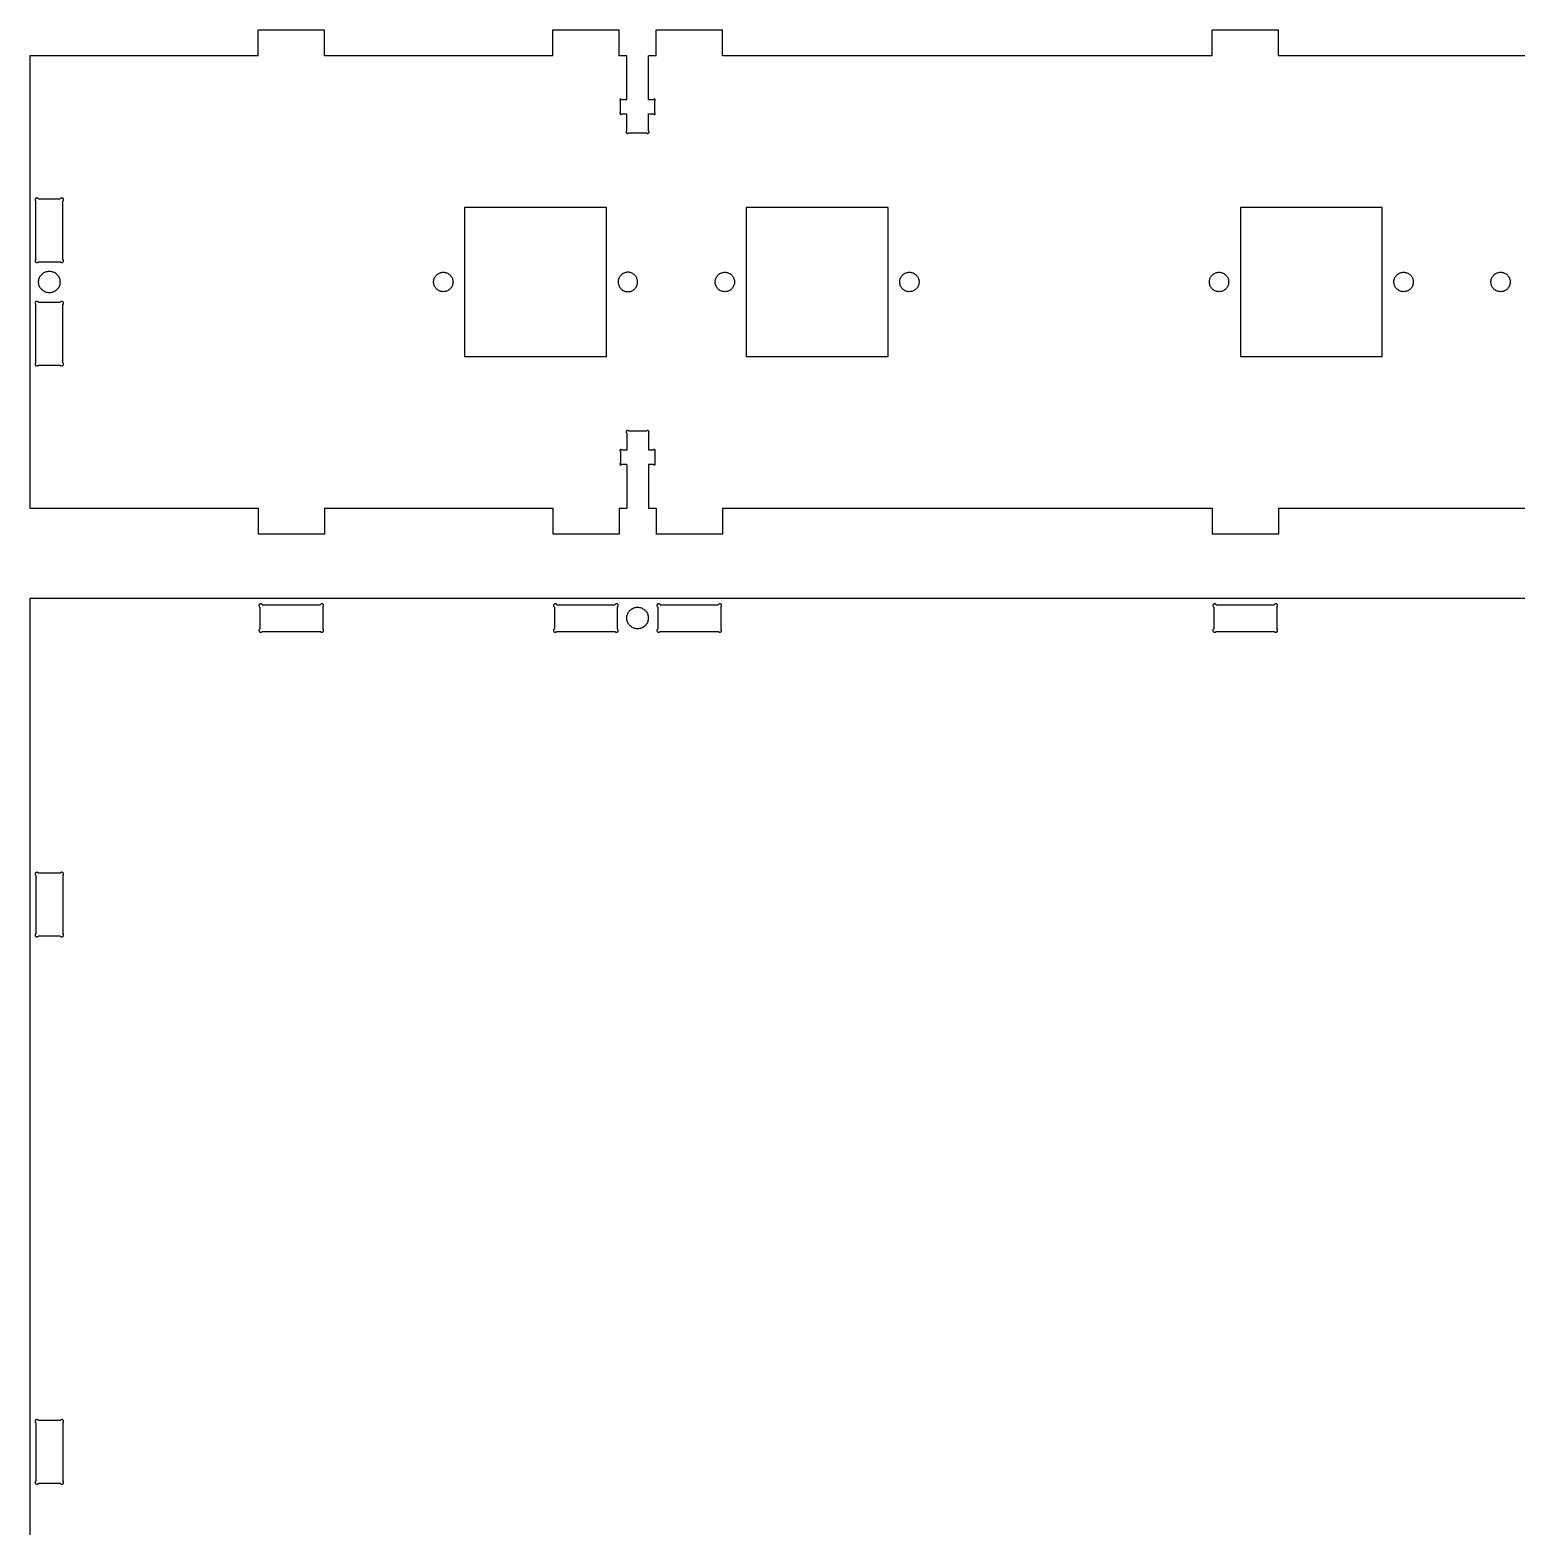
# Model space of a CAD drawing. Extents: x 0 to 1890, y 0 to 1229.
# Drawn here: x 950 to 1179.9, y 231.5 to 463 of the extents above; entities that cross this region are included whole.
import ezdxf

# ---------------------------------------------------------------- set-up
doc = ezdxf.new("R2010")
doc.units = 0
doc.layers.get('0').update_dxf_attribs({"linetype": 'CONTINUOUS'})

msp = doc.modelspace()

# ---------------------------------------------------------------- linework, layer by layer
at = {"color": 7}
for points in [[(985.299696, 462.999869), (995.5664, 462.999869)], [(985.299696, 458.99987), (985.299696, 462.999869)], [(1030.866357, 458.99987), (995.5664, 458.99987), (995.5664, 462.999869)], [(1030.866357, 458.99987), (1030.866357, 462.999869)], [(1030.866357, 462.999869), (1041.133061, 462.999869)], [(1041.133061, 458.99987), (1041.133061, 462.999869)], [(1046.866368, 462.999869), (1057.133045, 462.999869)], [(1046.866368, 458.99987), (1046.866368, 462.999869)], [(1132.866326, 458.99987), (1057.133045, 458.99987), (1057.133045, 462.999869)], [(1132.866326, 462.999869), (1143.133029, 462.999869)], [(1132.866326, 458.99987), (1132.866326, 462.999869)], [(1218.866309, 458.99987), (1143.133029, 458.99987), (1143.133029, 462.999869)], [(949.999738, 458.99987), (949.999738, 388.999892)], [(985.299696, 458.99987), (949.999738, 458.99987)], [(1042.333052, 458.99987), (1041.133061, 458.99987)], [(1042.333052, 452.233172), (1042.333052, 458.99987)], [(1046.866368, 458.99987), (1045.666351, 458.99987)], [(1045.666351, 452.233172), (1045.666351, 458.99987)], [(1041.333059, 450.203257), (1041.333059, 452.029789)], [(1041.536444, 452.233172), (1042.333052, 452.233172)], [(1045.666351, 452.233172), (1046.462985, 452.233172)], [(1046.666343, 450.203257), (1046.666343, 452.029789)], [(1041.536444, 449.999875), (1042.333052, 449.999875)], [(1042.333052, 447.403432), (1042.333052, 449.999875)], [(1045.666351, 449.999875), (1046.462985, 449.999875)], [(1045.666351, 447.403432), (1045.666351, 449.999875)], [(1042.636608, 447.099875), (1045.362795, 447.099875)], [(950.933082, 427.509641), (950.933082, 436.490116)], [(951.309505, 436.866528), (954.689979, 436.866528)], [(955.066376, 427.509641), (955.066376, 436.490116)], [(1017.249712, 435.544879), (1017.249712, 412.454883)], [(1039.199698, 435.544879), (1017.249712, 435.544879)], [(1039.199698, 412.454883), (1039.199698, 435.544879)], [(1060.799693, 435.544879), (1060.799693, 412.454883)], [(1082.749706, 435.544879), (1060.799693, 435.544879)], [(1082.749706, 412.454883), (1082.749706, 435.544879)], [(1137.249677, 435.544879), (1137.249677, 412.454883)], [(1159.199662, 435.544879), (1137.249677, 435.544879)], [(1159.199662, 412.454883), (1159.199662, 435.544879)], [(951.309505, 427.133229), (954.689979, 427.133229)], [(950.933082, 411.509646), (950.933082, 420.490118)], [(951.309505, 420.866533), (954.689979, 420.866533)], [(955.066376, 411.509646), (955.066376, 420.490118)], [(1017.249712, 412.454883), (1039.199698, 412.454883)], [(1060.799693, 412.454883), (1082.749706, 412.454883)], [(1137.249677, 412.454883), (1159.199662, 412.454883)], [(951.309505, 411.133234), (954.689979, 411.133234)], [(1042.333052, 400.59633), (1042.333052, 397.999887)], [(1045.362795, 400.899887), (1042.636608, 400.899887)], [(1045.666351, 400.59633), (1045.666351, 397.999887)], [(1041.333059, 397.796505), (1041.333059, 395.969973)], [(1042.333052, 397.999887), (1041.536444, 397.999887)], [(1046.462985, 397.999887), (1045.666351, 397.999887)], [(1046.666343, 397.796505), (1046.666343, 395.969973)], [(1042.333052, 395.76659), (1041.536444, 395.76659)], [(1042.333052, 395.76659), (1042.333052, 388.999892)], [(1046.462985, 395.76659), (1045.666351, 395.76659), (1045.666351, 388.999892), (1046.866368, 388.999892), (1046.866368, 384.999893)], [(949.999738, 388.999892), (985.299696, 388.999892), (985.299696, 384.999893)], [(995.5664, 388.999892), (995.5664, 384.999893)], [(995.5664, 388.999892), (1030.866357, 388.999892), (1030.866357, 384.999893)], [(1041.133061, 388.999892), (1041.133061, 384.999893), (1030.866357, 384.999893)], [(1041.133061, 388.999892), (1042.333052, 388.999892)], [(1057.133045, 388.999892), (1057.133045, 384.999893)], [(1057.133045, 388.999892), (1132.866326, 388.999892), (1132.866326, 384.999893)], [(1143.133029, 388.999892), (1143.133029, 384.999893)], [(1143.133029, 388.999892), (1218.866309, 388.999892), (1218.866309, 384.999893)], [(995.5664, 384.999893), (985.299696, 384.999893)], [(1057.133045, 384.999893), (1046.866368, 384.999893)], [(1143.133029, 384.999893), (1132.866326, 384.999893)], [(1889.999473, 374.999895), (949.999738, 374.999895)], [(949.999738, 374.999895), (949.999738, -0.000004), (1889.999473, -0.000004)], [(985.566396, 373.690131), (985.566396, 370.309659)], [(985.942819, 374.066546), (994.923277, 374.066546)], [(995.2997, 373.690131), (995.2997, 370.309659)], [(1031.133057, 373.690131), (1031.133057, 370.309659)], [(1031.50948, 374.066546), (1040.489938, 374.066546)], [(1040.866361, 373.690131), (1040.866361, 370.309659)], [(1047.133068, 373.690131), (1047.133068, 370.309659)], [(1047.509464, 374.066546), (1056.489949, 374.066546)], [(1056.866346, 373.690131), (1056.866346, 370.309659)], [(1133.133026, 373.690131), (1133.133026, 370.309659)], [(1133.509448, 374.066546), (1142.489907, 374.066546)], [(1142.866329, 373.690131), (1142.866329, 370.309659)], [(985.942819, 369.933247), (994.923277, 369.933247)], [(1031.50948, 369.933247), (1040.489938, 369.933247)], [(1047.509464, 369.933247), (1056.489949, 369.933247)], [(1133.509448, 369.933247), (1142.489907, 369.933247)], [(950.933082, 332.148482), (950.933082, 323.16801)], [(954.689979, 332.524894), (951.309505, 332.524894)], [(955.066376, 332.148482), (955.066376, 323.16801)], [(954.689979, 322.791597), (951.309505, 322.791597)], [(954.689979, 247.841593), (951.309505, 247.841593)], [(950.933082, 247.465181), (950.933082, 238.48471)], [(955.066376, 247.465181), (955.066376, 238.48471)], [(954.689979, 238.108295), (951.309505, 238.108295)]]:
    msp.add_lwpolyline(points, dxfattribs=at)
for points in [[(954.666379, 423.999881)], [(1015.449725, 423.999881)], [(1043.999713, 423.999881)], [(1058.999706, 423.999881)], [(1087.549695, 423.999881)], [(1135.449689, 423.999881)], [(1163.999678, 423.999881)], [(1178.99967, 423.999881)], [(1045.666351, 371.999896)]]:
    msp.add_lwpolyline(points, close=True, dxfattribs=at)
for points, knots in [([(1041.407513, 452.307617), (1041.385699, 452.30481), (1041.34254, 452.299254), (1041.289825, 452.257205), (1041.258935, 452.198544), (1041.256351, 452.132297), (1041.280975, 452.069522), (1041.315572, 452.043129), (1041.333059, 452.029789)], [0, 0, 0, 0, 0.064922, 0.128443, 0.193365, 0.258287, 0.321809, 0.38673, 0.38673, 0.38673, 0.38673]), ([(1041.536444, 452.233172), (1041.5262, 452.247288), (1041.505858, 452.275318), (1041.459305, 452.302197), (1041.42486, 452.305802), (1041.407513, 452.307617)], [0, 0, 0, 0, 0.051954, 0.103164, 0.155118, 0.155118, 0.155118, 0.155118]), ([(1046.591916, 452.307617), (1046.574569, 452.305802), (1046.540124, 452.302197), (1046.493571, 452.275318), (1046.473229, 452.247288), (1046.462985, 452.233172)], [0, 0, 0, 0, 0.051954, 0.103164, 0.155118, 0.155118, 0.155118, 0.155118]), ([(1046.666343, 452.029789), (1046.683829, 452.043128), (1046.718424, 452.069519), (1046.743049, 452.132288), (1046.740471, 452.19853), (1046.709589, 452.257191), (1046.656883, 452.299244), (1046.613729, 452.304806), (1046.591916, 452.307617)], [0, 0, 0, 0, 0.064917, 0.128435, 0.193352, 0.25827, 0.321787, 0.386705, 0.386705, 0.386705, 0.386705]), ([(1041.333059, 450.203257), (1041.316663, 450.190976), (1041.284182, 450.166647), (1041.258748, 450.10937), (1041.256677, 450.047801), (1041.279673, 449.990184), (1041.323372, 449.946485), (1041.380989, 449.92349), (1041.442558, 449.925563), (1041.499835, 449.950997), (1041.524163, 449.983478), (1041.536444, 449.999875)], [0, 0, 0, 0, 0.0606, 0.120047, 0.180647, 0.241247, 0.300694, 0.361294, 0.421894, 0.481341, 0.541941, 0.541941, 0.541941, 0.541941]), ([(1046.462985, 449.999875), (1046.475265, 449.983474), (1046.499591, 449.950985), (1046.556874, 449.925541), (1046.618451, 449.923466), (1046.676076, 449.946465), (1046.719778, 449.990172), (1046.74277, 450.0478), (1046.740688, 450.109377), (1046.715238, 450.166657), (1046.682746, 450.190979), (1046.666343, 450.203257)], [0, 0, 0, 0, 0.060608, 0.120062, 0.180671, 0.241279, 0.300733, 0.361341, 0.421949, 0.481404, 0.542012, 0.542012, 0.542012, 0.542012]), ([(1042.333052, 447.403432), (1042.308578, 447.385102), (1042.260096, 447.348792), (1042.222131, 447.263302), (1042.219037, 447.171405), (1042.253359, 447.085407), (1042.318583, 447.020183), (1042.404582, 446.985861), (1042.496478, 446.988955), (1042.581968, 447.02692), (1042.618278, 447.075402), (1042.636608, 447.099875)], [0, 0, 0, 0, 0.090451, 0.179179, 0.26963, 0.360081, 0.448809, 0.53926, 0.629711, 0.718439, 0.80889, 0.80889, 0.80889, 0.80889]), ([(1045.362795, 447.099875), (1045.381124, 447.075402), (1045.417435, 447.02692), (1045.502925, 446.988955), (1045.594821, 446.985861), (1045.68082, 447.020183), (1045.746044, 447.085407), (1045.780365, 447.171405), (1045.777271, 447.263302), (1045.739306, 447.348792), (1045.690825, 447.385102), (1045.666351, 447.403432)], [0, 0, 0, 0, 0.090451, 0.179179, 0.26963, 0.360081, 0.448809, 0.53926, 0.629711, 0.718439, 0.80889, 0.80889, 0.80889, 0.80889]), ([(951.309505, 436.866528), (951.286776, 436.896873), (951.241749, 436.956986), (951.135744, 437.004057), (951.021797, 437.007892), (950.915163, 436.965334), (950.834287, 436.884461), (950.791727, 436.777828), (950.795558, 436.663881), (950.842626, 436.557874), (950.902738, 436.512846), (950.933082, 436.490116)], [0, 0, 0, 0, 0.112155, 0.222175, 0.334329, 0.446484, 0.556504, 0.668658, 0.780813, 0.890833, 1.002987, 1.002987, 1.002987, 1.002987]), ([(955.204171, 436.728751), (955.198971, 436.769123), (955.188683, 436.848995), (955.110858, 436.94655), (955.002292, 437.003713), (954.879689, 437.008491), (954.763513, 436.962918), (954.714668, 436.898891), (954.689979, 436.866528)], [0, 0, 0, 0, 0.12015, 0.237709, 0.357859, 0.478009, 0.595568, 0.715718, 0.715718, 0.715718, 0.715718]), ([(955.066376, 436.490116), (955.092504, 436.509076), (955.144386, 436.546725), (955.19414, 436.632889), (955.200811, 436.696644), (955.204171, 436.728751)], [0, 0, 0, 0, 0.096162, 0.190947, 0.287108, 0.287108, 0.287108, 0.287108]), ([(950.933082, 427.509641), (950.902738, 427.486911), (950.842626, 427.441883), (950.795558, 427.335877), (950.791727, 427.22193), (950.834287, 427.115297), (950.915163, 427.034423), (951.021797, 426.991866), (951.135744, 426.9957), (951.241749, 427.042772), (951.286776, 427.102884), (951.309505, 427.133229)], [0, 0, 0, 0, 0.112155, 0.222175, 0.334329, 0.446484, 0.556504, 0.668658, 0.780813, 0.890833, 1.002987, 1.002987, 1.002987, 1.002987]), ([(954.689979, 427.133229), (954.714668, 427.100867), (954.763513, 427.036839), (954.879689, 426.991266), (955.002292, 426.996045), (955.110858, 427.053208), (955.188683, 427.150763), (955.198971, 427.230635), (955.204171, 427.271006)], [0, 0, 0, 0, 0.12015, 0.237709, 0.357859, 0.478009, 0.595568, 0.715718, 0.715718, 0.715718, 0.715718]), ([(955.204171, 427.271006), (955.200811, 427.303113), (955.19414, 427.366869), (955.144386, 427.453032), (955.092504, 427.490681), (955.066376, 427.509641)], [0, 0, 0, 0, 0.096162, 0.190947, 0.287108, 0.287108, 0.287108, 0.287108]), ([(954.666379, 423.999881), (954.646466, 424.194737), (954.606924, 424.58166), (954.30015, 425.092984), (953.85098, 425.47314), (953.294767, 425.674762), (952.704563, 425.674762), (952.14913, 425.47314), (951.696849, 425.092984), (951.401631, 424.58166), (951.298556, 423.999881), (951.401631, 423.418103), (951.696849, 422.906778), (952.14913, 422.526622), (952.704563, 422.325), (953.294767, 422.325), (953.85098, 422.526622), (954.30015, 422.906778), (954.606924, 423.418103), (954.646466, 423.805025), (954.666379, 423.999881)], [0, 0, 0, 0, 0.581601, 1.154878, 1.736479, 2.31808, 2.891357, 3.472958, 4.054559, 4.627836, 5.209437, 5.791038, 6.364316, 6.945917, 7.527517, 8.100795, 8.682396, 9.263997, 9.837274, 10.418875, 10.418875, 10.418875, 10.418875]), ([(1015.449726, 423.999881), (1015.431803, 424.175253), (1015.396215, 424.523487), (1015.120114, 424.983683), (1014.715857, 425.325828), (1014.215261, 425.507289), (1013.684072, 425.507289), (1013.184177, 425.325828), (1012.77712, 424.983683), (1012.511422, 424.523487), (1012.418653, 423.999881), (1012.511423, 423.476275), (1012.777121, 423.016079), (1013.184178, 422.673935), (1013.684073, 422.492473), (1014.215262, 422.492473), (1014.715858, 422.673935), (1015.120115, 423.016079), (1015.396215, 423.476275), (1015.431803, 423.824509), (1015.449725, 423.999881)], [0, 0, 0, 0, 0.523446, 1.039401, 1.562847, 2.086293, 2.602248, 3.125694, 3.64914, 4.165095, 4.688541, 5.211987, 5.727942, 6.251388, 6.774834, 7.290789, 7.814235, 8.337681, 8.853636, 9.377082, 9.377082, 9.377082, 9.377082]), ([(1043.999715, 423.999881), (1043.981792, 424.175253), (1043.946203, 424.523487), (1043.670103, 424.983683), (1043.265846, 425.325828), (1042.76525, 425.507289), (1042.234061, 425.507289), (1041.734166, 425.325828), (1041.327109, 424.983683), (1041.061411, 424.523487), (1040.968642, 423.999881), (1041.061412, 423.476275), (1041.32711, 423.016079), (1041.734167, 422.673935), (1042.234062, 422.492473), (1042.765251, 422.492473), (1043.265847, 422.673935), (1043.670104, 423.016079), (1043.946204, 423.476275), (1043.981792, 423.824509), (1043.999713, 423.999881)], [0, 0, 0, 0, 0.523446, 1.039401, 1.562847, 2.086293, 2.602248, 3.125694, 3.64914, 4.165095, 4.688541, 5.211987, 5.727942, 6.251388, 6.774834, 7.290789, 7.814235, 8.337681, 8.853636, 9.377082, 9.377082, 9.377082, 9.377082]), ([(1058.999707, 423.999881), (1058.981784, 424.175253), (1058.946196, 424.523487), (1058.670095, 424.983683), (1058.265838, 425.325828), (1057.765242, 425.507289), (1057.234053, 425.507289), (1056.734158, 425.325828), (1056.327101, 424.983683), (1056.061403, 424.523487), (1055.968634, 423.999881), (1056.061404, 423.476275), (1056.327102, 423.016079), (1056.734159, 422.673935), (1057.234054, 422.492473), (1057.765243, 422.492473), (1058.265839, 422.673935), (1058.670096, 423.016079), (1058.946196, 423.476275), (1058.981784, 423.824509), (1058.999706, 423.999881)], [0, 0, 0, 0, 0.523446, 1.039401, 1.562847, 2.086293, 2.602248, 3.125694, 3.64914, 4.165095, 4.688541, 5.211987, 5.727942, 6.251388, 6.774834, 7.290789, 7.814235, 8.337681, 8.853636, 9.377082, 9.377082, 9.377082, 9.377082]), ([(1087.549696, 423.999881), (1087.531773, 424.175253), (1087.496185, 424.523487), (1087.220084, 424.983683), (1086.815827, 425.325828), (1086.315231, 425.507289), (1085.784042, 425.507289), (1085.284147, 425.325828), (1084.87709, 424.983683), (1084.611392, 424.523487), (1084.518623, 423.999881), (1084.611393, 423.476275), (1084.877091, 423.016079), (1085.284148, 422.673935), (1085.784043, 422.492473), (1086.315232, 422.492473), (1086.815828, 422.673935), (1087.220085, 423.016079), (1087.496185, 423.476275), (1087.531773, 423.824509), (1087.549695, 423.999881)], [0, 0, 0, 0, 0.523446, 1.039401, 1.562847, 2.086293, 2.602248, 3.125694, 3.64914, 4.165095, 4.688541, 5.211987, 5.727942, 6.251388, 6.774834, 7.290789, 7.814235, 8.337681, 8.853636, 9.377082, 9.377082, 9.377082, 9.377082]), ([(1135.44969, 423.999881), (1135.431768, 424.175253), (1135.396179, 424.523487), (1135.120079, 424.983683), (1134.715822, 425.325828), (1134.215225, 425.507289), (1133.684036, 425.507289), (1133.184141, 425.325828), (1132.777085, 424.983683), (1132.511386, 424.523487), (1132.418617, 423.999881), (1132.511387, 423.476275), (1132.777086, 423.016079), (1133.184142, 422.673935), (1133.684037, 422.492473), (1134.215226, 422.492473), (1134.715823, 422.673935), (1135.12008, 423.016079), (1135.39618, 423.476275), (1135.431767, 423.824509), (1135.449689, 423.999881)], [0, 0, 0, 0, 0.523446, 1.039401, 1.562847, 2.086293, 2.602248, 3.125694, 3.64914, 4.165095, 4.688541, 5.211987, 5.727942, 6.251388, 6.774834, 7.290789, 7.814235, 8.337681, 8.853636, 9.377082, 9.377082, 9.377082, 9.377082]), ([(1163.999679, 423.999881), (1163.981756, 424.175253), (1163.946168, 424.523487), (1163.670068, 424.983683), (1163.26581, 425.325828), (1162.765214, 425.507289), (1162.234025, 425.507289), (1161.73413, 425.325828), (1161.327074, 424.983683), (1161.061375, 424.523487), (1160.968606, 423.999881), (1161.061376, 423.476275), (1161.327075, 423.016079), (1161.734131, 422.673935), (1162.234026, 422.492473), (1162.765215, 422.492473), (1163.265812, 422.673935), (1163.670069, 423.016079), (1163.946169, 423.476275), (1163.981756, 423.824509), (1163.999678, 423.999881)], [0, 0, 0, 0, 0.523446, 1.039401, 1.562847, 2.086293, 2.602248, 3.125694, 3.64914, 4.165095, 4.688541, 5.211987, 5.727942, 6.251388, 6.774834, 7.290789, 7.814235, 8.337681, 8.853636, 9.377082, 9.377082, 9.377082, 9.377082]), ([(1178.999671, 423.999881), (1178.981749, 424.175253), (1178.94616, 424.523487), (1178.67006, 424.983683), (1178.265803, 425.325828), (1177.765206, 425.507289), (1177.234017, 425.507289), (1176.734122, 425.325828), (1176.327066, 424.983683), (1176.061367, 424.523487), (1175.968598, 423.999881), (1176.061368, 423.476275), (1176.327067, 423.016079), (1176.734123, 422.673935), (1177.234019, 422.492473), (1177.765208, 422.492473), (1178.265804, 422.673935), (1178.670061, 423.016079), (1178.946161, 423.476275), (1178.981748, 423.824509), (1178.99967, 423.999881)], [0, 0, 0, 0, 0.523446, 1.039401, 1.562847, 2.086293, 2.602248, 3.125694, 3.64914, 4.165095, 4.688541, 5.211987, 5.727942, 6.251388, 6.774834, 7.290789, 7.814235, 8.337681, 8.853636, 9.377082, 9.377082, 9.377082, 9.377082]), ([(951.309505, 420.866533), (951.286775, 420.896877), (951.241748, 420.956989), (951.135743, 421.004058), (951.021797, 421.007892), (950.915164, 420.965334), (950.834289, 420.884461), (950.791729, 420.777829), (950.79556, 420.663882), (950.842628, 420.557876), (950.902738, 420.512848), (950.933082, 420.490118)], [0, 0, 0, 0, 0.112154, 0.222173, 0.334327, 0.44648, 0.5565, 0.668653, 0.780807, 0.890826, 1.00298, 1.00298, 1.00298, 1.00298]), ([(955.204171, 420.728756), (955.198971, 420.769127), (955.188683, 420.848999), (955.110858, 420.946554), (955.002292, 421.003717), (954.879689, 421.008496), (954.763513, 420.962923), (954.714668, 420.898895), (954.689979, 420.866533)], [0, 0, 0, 0, 0.12015, 0.237709, 0.357859, 0.478009, 0.595568, 0.715718, 0.715718, 0.715718, 0.715718]), ([(955.066376, 420.490118), (955.092504, 420.509078), (955.144387, 420.546728), (955.19414, 420.632892), (955.200811, 420.696648), (955.204171, 420.728756)], [0, 0, 0, 0, 0.096162, 0.190949, 0.287111, 0.287111, 0.287111, 0.287111]), ([(950.933082, 411.509646), (950.902738, 411.486916), (950.842626, 411.441888), (950.795558, 411.335881), (950.791727, 411.221934), (950.834287, 411.115302), (950.915163, 411.034428), (951.021797, 410.99187), (951.135744, 410.995705), (951.241749, 411.042776), (951.286776, 411.102889), (951.309505, 411.133234)], [0, 0, 0, 0, 0.112155, 0.222175, 0.334329, 0.446484, 0.556504, 0.668658, 0.780813, 0.890833, 1.002987, 1.002987, 1.002987, 1.002987]), ([(954.689979, 411.133234), (954.714668, 411.100872), (954.763513, 411.036844), (954.879689, 410.991271), (955.002292, 410.996049), (955.110858, 411.053212), (955.188683, 411.150768), (955.198971, 411.230639), (955.204171, 411.271011)], [0, 0, 0, 0, 0.12015, 0.237709, 0.357859, 0.478009, 0.595568, 0.715718, 0.715718, 0.715718, 0.715718]), ([(955.204171, 411.271011), (955.200811, 411.303118), (955.19414, 411.366873), (955.144386, 411.453037), (955.092504, 411.490686), (955.066376, 411.509646)], [0, 0, 0, 0, 0.096162, 0.190947, 0.287108, 0.287108, 0.287108, 0.287108]), ([(1042.636608, 400.899887), (1042.618278, 400.92436), (1042.581968, 400.972842), (1042.496478, 401.010807), (1042.404582, 401.013901), (1042.318583, 400.979579), (1042.253359, 400.914355), (1042.219037, 400.828357), (1042.222131, 400.73646), (1042.260096, 400.65097), (1042.308578, 400.61466), (1042.333052, 400.59633)], [0, 0, 0, 0, 0.090451, 0.179179, 0.26963, 0.360081, 0.448809, 0.53926, 0.629711, 0.718439, 0.80889, 0.80889, 0.80889, 0.80889]), ([(1045.666351, 400.59633), (1045.690825, 400.61466), (1045.739306, 400.65097), (1045.777271, 400.73646), (1045.780365, 400.828357), (1045.746044, 400.914355), (1045.68082, 400.979579), (1045.594821, 401.013901), (1045.502925, 401.010807), (1045.417435, 400.972842), (1045.381124, 400.92436), (1045.362795, 400.899887)], [0, 0, 0, 0, 0.090451, 0.179179, 0.26963, 0.360081, 0.448809, 0.53926, 0.629711, 0.718439, 0.80889, 0.80889, 0.80889, 0.80889]), ([(1041.333059, 395.969973), (1041.315572, 395.956633), (1041.280975, 395.93024), (1041.256351, 395.867465), (1041.258935, 395.801218), (1041.289825, 395.742557), (1041.34254, 395.700508), (1041.385699, 395.694953), (1041.407513, 395.692145)], [0, 0, 0, 0, 0.064922, 0.128443, 0.193365, 0.258287, 0.321809, 0.38673, 0.38673, 0.38673, 0.38673]), ([(1041.536444, 397.999887), (1041.524163, 398.016284), (1041.499835, 398.048765), (1041.442558, 398.0742), (1041.380989, 398.076272), (1041.323372, 398.053277), (1041.279673, 398.009578), (1041.256677, 397.951961), (1041.258748, 397.890392), (1041.284182, 397.833115), (1041.316663, 397.808786), (1041.333059, 397.796505)], [0, 0, 0, 0, 0.0606, 0.120047, 0.180647, 0.241247, 0.300694, 0.361294, 0.421894, 0.481341, 0.541941, 0.541941, 0.541941, 0.541941]), ([(1046.666343, 397.796505), (1046.682746, 397.808783), (1046.715238, 397.833105), (1046.740688, 397.890385), (1046.74277, 397.951962), (1046.719778, 398.00959), (1046.676076, 398.053297), (1046.618451, 398.076296), (1046.556874, 398.074221), (1046.499591, 398.048777), (1046.475265, 398.016288), (1046.462985, 397.999887)], [0, 0, 0, 0, 0.060608, 0.120062, 0.180671, 0.241279, 0.300733, 0.361341, 0.421949, 0.481404, 0.542012, 0.542012, 0.542012, 0.542012]), ([(1046.591916, 395.692145), (1046.613729, 395.694956), (1046.656883, 395.700518), (1046.709589, 395.742571), (1046.740471, 395.801232), (1046.743049, 395.867474), (1046.718424, 395.930243), (1046.683829, 395.956634), (1046.666343, 395.969973)], [0, 0, 0, 0, 0.064917, 0.128435, 0.193352, 0.25827, 0.321787, 0.386705, 0.386705, 0.386705, 0.386705]), ([(1041.407513, 395.692145), (1041.42486, 395.69396), (1041.459305, 395.697565), (1041.505858, 395.724444), (1041.5262, 395.752474), (1041.536444, 395.76659)], [0, 0, 0, 0, 0.051954, 0.103164, 0.155118, 0.155118, 0.155118, 0.155118]), ([(1046.462985, 395.76659), (1046.473229, 395.752474), (1046.493571, 395.724444), (1046.540124, 395.697565), (1046.574569, 395.69396), (1046.591916, 395.692145)], [0, 0, 0, 0, 0.051954, 0.103164, 0.155118, 0.155118, 0.155118, 0.155118]), ([(985.942819, 374.066546), (985.920089, 374.09689), (985.875062, 374.157002), (985.769057, 374.204072), (985.655111, 374.207905), (985.548478, 374.165347), (985.467603, 374.084474), (985.425043, 373.977842), (985.428874, 373.863895), (985.475941, 373.757889), (985.536052, 373.712861), (985.566396, 373.690131)], [0, 0, 0, 0, 0.112154, 0.222173, 0.334327, 0.44648, 0.5565, 0.668653, 0.780807, 0.890826, 1.00298, 1.00298, 1.00298, 1.00298]), ([(995.2997, 373.690131), (995.330044, 373.712861), (995.390154, 373.757889), (995.437222, 373.863895), (995.441053, 373.977842), (995.398493, 374.084474), (995.317618, 374.165347), (995.210985, 374.207905), (995.097039, 374.204072), (994.991034, 374.157002), (994.946007, 374.09689), (994.923277, 374.066546)], [0, 0, 0, 0, 0.112154, 0.222173, 0.334327, 0.44648, 0.5565, 0.668653, 0.780807, 0.890826, 1.00298, 1.00298, 1.00298, 1.00298]), ([(1031.50948, 374.066546), (1031.48675, 374.09689), (1031.441723, 374.157002), (1031.335718, 374.204072), (1031.221772, 374.207905), (1031.115139, 374.165347), (1031.034264, 374.084474), (1030.991704, 373.977842), (1030.995535, 373.863895), (1031.042603, 373.757889), (1031.102713, 373.712861), (1031.133057, 373.690131)], [0, 0, 0, 0, 0.112154, 0.222173, 0.334327, 0.44648, 0.5565, 0.668653, 0.780807, 0.890826, 1.00298, 1.00298, 1.00298, 1.00298]), ([(1040.866361, 373.690131), (1040.896705, 373.712861), (1040.956815, 373.757889), (1041.003883, 373.863895), (1041.007714, 373.977842), (1040.965154, 374.084474), (1040.884279, 374.165347), (1040.777646, 374.207905), (1040.6637, 374.204072), (1040.557695, 374.157002), (1040.512668, 374.09689), (1040.489938, 374.066546)], [0, 0, 0, 0, 0.112154, 0.222173, 0.334327, 0.44648, 0.5565, 0.668653, 0.780807, 0.890826, 1.00298, 1.00298, 1.00298, 1.00298]), ([(1045.666351, 371.999896), (1045.646438, 372.194752), (1045.606897, 372.581675), (1045.300122, 373.092999), (1044.850952, 373.473156), (1044.29474, 373.674778), (1043.704535, 373.674778), (1043.149102, 373.473156), (1042.696821, 373.092999), (1042.401604, 372.581675), (1042.298529, 371.999896), (1042.401604, 371.418118), (1042.696821, 370.906793), (1043.149102, 370.526637), (1043.704535, 370.325015), (1044.29474, 370.325015), (1044.850952, 370.526637), (1045.300122, 370.906793), (1045.606897, 371.418118), (1045.646438, 371.805041), (1045.666351, 371.999896)], [0, 0, 0, 0, 0.581601, 1.154878, 1.736479, 2.31808, 2.891357, 3.472958, 4.054559, 4.627836, 5.209437, 5.791038, 6.364316, 6.945917, 7.527517, 8.100795, 8.682396, 9.263997, 9.837274, 10.418875, 10.418875, 10.418875, 10.418875]), ([(1047.509464, 374.066546), (1047.486736, 374.096894), (1047.441711, 374.157014), (1047.3357, 374.204093), (1047.221746, 374.207929), (1047.115105, 374.165368), (1047.034227, 374.084486), (1046.99167, 373.977843), (1046.995512, 373.863888), (1047.042596, 373.75788), (1047.102718, 373.712858), (1047.133068, 373.690131)], [0, 0, 0, 0, 0.112162, 0.222189, 0.33435, 0.446512, 0.556539, 0.668701, 0.780862, 0.890889, 1.003051, 1.003051, 1.003051, 1.003051]), ([(1056.866346, 373.690131), (1056.896695, 373.712858), (1056.956817, 373.75788), (1057.003901, 373.863888), (1057.007743, 373.977843), (1056.965187, 374.084486), (1056.884309, 374.165368), (1056.777668, 374.207929), (1056.663714, 374.204093), (1056.557703, 374.157014), (1056.512678, 374.096894), (1056.489949, 374.066546)], [0, 0, 0, 0, 0.112162, 0.222189, 0.33435, 0.446512, 0.556539, 0.668701, 0.780862, 0.890889, 1.003051, 1.003051, 1.003051, 1.003051]), ([(1133.509448, 374.066546), (1133.486719, 374.09689), (1133.441692, 374.157002), (1133.335687, 374.204072), (1133.22174, 374.207905), (1133.115108, 374.165347), (1133.034232, 374.084474), (1132.991672, 373.977842), (1132.995503, 373.863895), (1133.042571, 373.757889), (1133.102682, 373.712861), (1133.133026, 373.690131)], [0, 0, 0, 0, 0.112154, 0.222173, 0.334327, 0.44648, 0.5565, 0.668653, 0.780807, 0.890826, 1.00298, 1.00298, 1.00298, 1.00298]), ([(1142.866329, 373.690131), (1142.896673, 373.712861), (1142.956784, 373.757889), (1143.003852, 373.863895), (1143.007683, 373.977842), (1142.965123, 374.084474), (1142.884247, 374.165347), (1142.777614, 374.207905), (1142.663668, 374.204072), (1142.557663, 374.157002), (1142.512636, 374.09689), (1142.489907, 374.066546)], [0, 0, 0, 0, 0.112154, 0.222173, 0.334327, 0.44648, 0.5565, 0.668653, 0.780807, 0.890826, 1.00298, 1.00298, 1.00298, 1.00298]), ([(985.566396, 370.309659), (985.534034, 370.284974), (985.470009, 370.236137), (985.424439, 370.119907), (985.429211, 369.997527), (985.486392, 369.888146), (985.583861, 369.813327), (985.69633, 369.788227), (985.79999, 369.807012), (985.886212, 369.854855), (985.923859, 369.906991), (985.942819, 369.933247)], [0, 0, 0, 0, 0.120147, 0.237703, 0.35785, 0.477997, 0.595554, 0.715701, 0.811865, 0.906653, 1.002817, 1.002817, 1.002817, 1.002817]), ([(994.923277, 369.933247), (994.942236, 369.906991), (994.979884, 369.854855), (995.066106, 369.807012), (995.169766, 369.788227), (995.282234, 369.813327), (995.379704, 369.888146), (995.436885, 369.997527), (995.441656, 370.119907), (995.396086, 370.236137), (995.332061, 370.284974), (995.2997, 370.309659)], [0, 0, 0, 0, 0.096164, 0.190952, 0.287116, 0.407263, 0.524819, 0.644966, 0.765113, 0.88267, 1.002817, 1.002817, 1.002817, 1.002817]), ([(1031.133057, 370.309659), (1031.100696, 370.284971), (1031.036671, 370.236126), (1030.991099, 370.119953), (1030.995876, 369.997353), (1031.053036, 369.888789), (1031.150586, 369.810963), (1031.230456, 369.800672), (1031.270826, 369.795471)], [0, 0, 0, 0, 0.120147, 0.237703, 0.35785, 0.477997, 0.595554, 0.715701, 0.715701, 0.715701, 0.715701]), ([(1031.270826, 369.795471), (1031.302934, 369.798827), (1031.366692, 369.805492), (1031.452863, 369.855239), (1031.490517, 369.90712), (1031.50948, 369.933247)], [0, 0, 0, 0, 0.096164, 0.190952, 0.287116, 0.287116, 0.287116, 0.287116]), ([(1040.489938, 369.933247), (1040.508901, 369.90712), (1040.546555, 369.855239), (1040.632726, 369.805492), (1040.696484, 369.798827), (1040.728592, 369.795471)], [0, 0, 0, 0, 0.096164, 0.190952, 0.287116, 0.287116, 0.287116, 0.287116]), ([(1040.728592, 369.795471), (1040.768962, 369.800672), (1040.848832, 369.810963), (1040.946382, 369.888789), (1041.003542, 369.997353), (1041.008319, 370.119953), (1040.962747, 370.236126), (1040.898722, 370.284971), (1040.866361, 370.309659)], [0, 0, 0, 0, 0.120147, 0.237703, 0.35785, 0.477997, 0.595554, 0.715701, 0.715701, 0.715701, 0.715701]), ([(1047.133068, 370.309659), (1047.100707, 370.284971), (1047.036682, 370.236126), (1046.99111, 370.119953), (1046.995888, 369.997353), (1047.053047, 369.888789), (1047.150597, 369.810963), (1047.230467, 369.800672), (1047.270837, 369.795471)], [0, 0, 0, 0, 0.120147, 0.237703, 0.35785, 0.477997, 0.595554, 0.715701, 0.715701, 0.715701, 0.715701]), ([(1047.270837, 369.795471), (1047.302942, 369.79883), (1047.366694, 369.805499), (1047.452853, 369.855245), (1047.490504, 369.907122), (1047.509464, 369.933247)], [0, 0, 0, 0, 0.096155, 0.190935, 0.28709, 0.28709, 0.28709, 0.28709]), ([(1056.489949, 369.933247), (1056.50891, 369.907122), (1056.54656, 369.855245), (1056.63272, 369.805499), (1056.696472, 369.79883), (1056.728577, 369.795471)], [0, 0, 0, 0, 0.096155, 0.190935, 0.28709, 0.28709, 0.28709, 0.28709]), ([(1056.728577, 369.795471), (1056.768947, 369.800672), (1056.848816, 369.810963), (1056.946367, 369.888789), (1057.003526, 369.997353), (1057.008303, 370.119953), (1056.962732, 370.236126), (1056.898707, 370.284971), (1056.866346, 370.309659)], [0, 0, 0, 0, 0.120147, 0.237703, 0.35785, 0.477997, 0.595554, 0.715701, 0.715701, 0.715701, 0.715701]), ([(1133.133026, 370.309659), (1133.100663, 370.284973), (1133.036636, 370.236134), (1132.991067, 370.119899), (1132.995843, 369.997514), (1133.053033, 369.888131), (1133.150511, 369.813317), (1133.262982, 369.788227), (1133.366636, 369.807019), (1133.452848, 369.854861), (1133.490491, 369.906993), (1133.509448, 369.933247)], [0, 0, 0, 0, 0.120151, 0.237712, 0.357863, 0.478015, 0.595575, 0.715727, 0.811882, 0.906661, 1.002817, 1.002817, 1.002817, 1.002817]), ([(1142.489907, 369.933247), (1142.508866, 369.906991), (1142.546513, 369.854855), (1142.632735, 369.807012), (1142.736396, 369.788227), (1142.848864, 369.813327), (1142.946333, 369.888146), (1143.003515, 369.997527), (1143.008286, 370.119907), (1142.962716, 370.236137), (1142.898691, 370.284974), (1142.866329, 370.309659)], [0, 0, 0, 0, 0.096164, 0.190952, 0.287116, 0.407263, 0.524819, 0.644966, 0.765113, 0.88267, 1.002817, 1.002817, 1.002817, 1.002817]), ([(951.309505, 332.524894), (951.28482, 332.557257), (951.235983, 332.621285), (951.11975, 332.666856), (950.997367, 332.662084), (950.887983, 332.604899), (950.813165, 332.507425), (950.78807, 332.394956), (950.806858, 332.291301), (950.854697, 332.205086), (950.906829, 332.167441), (950.933082, 332.148482)], [0, 0, 0, 0, 0.12015, 0.237709, 0.357859, 0.478009, 0.595568, 0.715718, 0.811875, 0.906655, 1.002811, 1.002811, 1.002811, 1.002811]), ([(955.066376, 332.148482), (955.096726, 332.171209), (955.156849, 332.216231), (955.203934, 332.32224), (955.207776, 332.436195), (955.165219, 332.542839), (955.08434, 332.623721), (954.977698, 332.666283), (954.863743, 332.662445), (954.757732, 332.615365), (954.712708, 332.555244), (954.689979, 332.524894)], [0, 0, 0, 0, 0.112163, 0.22219, 0.334353, 0.446515, 0.556543, 0.668705, 0.780868, 0.890895, 1.003058, 1.003058, 1.003058, 1.003058]), ([(950.933082, 323.16801), (950.906829, 323.149051), (950.854697, 323.111405), (950.806858, 323.025191), (950.78807, 322.921535), (950.813165, 322.809066), (950.887983, 322.711593), (950.997367, 322.654408), (951.11975, 322.649635), (951.235983, 322.695207), (951.28482, 322.759234), (951.309505, 322.791597)], [0, 0, 0, 0, 0.096157, 0.190937, 0.287094, 0.407244, 0.524803, 0.644953, 0.765103, 0.882662, 1.002812, 1.002812, 1.002812, 1.002812]), ([(954.689979, 322.791597), (954.712708, 322.761248), (954.757732, 322.701127), (954.863743, 322.654047), (954.977698, 322.65021), (955.08434, 322.692771), (955.165219, 322.773654), (955.207775, 322.880297), (955.203933, 322.994252), (955.156848, 323.100261), (955.096726, 323.145282), (955.066376, 323.16801)], [0, 0, 0, 0, 0.112162, 0.22219, 0.334352, 0.446515, 0.556542, 0.668704, 0.780867, 0.890894, 1.003057, 1.003057, 1.003057, 1.003057]), ([(951.309505, 247.841593), (951.28482, 247.873956), (951.235983, 247.937984), (951.11975, 247.983555), (950.997367, 247.978783), (950.887983, 247.921598), (950.813165, 247.824124), (950.78807, 247.711655), (950.806858, 247.608), (950.854697, 247.521785), (950.906829, 247.48414), (950.933082, 247.465181)], [0, 0, 0, 0, 0.12015, 0.237709, 0.357859, 0.478009, 0.595568, 0.715718, 0.811875, 0.906655, 1.002811, 1.002811, 1.002811, 1.002811]), ([(955.066376, 247.465181), (955.096726, 247.487908), (955.156849, 247.53293), (955.203934, 247.638939), (955.207776, 247.752894), (955.165219, 247.859538), (955.08434, 247.94042), (954.977698, 247.982982), (954.863743, 247.979144), (954.757732, 247.932064), (954.712708, 247.871943), (954.689979, 247.841593)], [0, 0, 0, 0, 0.112163, 0.22219, 0.334353, 0.446515, 0.556543, 0.668705, 0.780868, 0.890895, 1.003058, 1.003058, 1.003058, 1.003058]), ([(950.933082, 238.48471), (950.906829, 238.465751), (950.854697, 238.428105), (950.806857, 238.34189), (950.788071, 238.238233), (950.813165, 238.125764), (950.887983, 238.02829), (950.997367, 237.971105), (951.11975, 237.966333), (951.235983, 238.011904), (951.28482, 238.075932), (951.309505, 238.108295)], [0, 0, 0, 0, 0.096157, 0.190939, 0.287096, 0.407246, 0.524805, 0.644955, 0.765105, 0.882664, 1.002814, 1.002814, 1.002814, 1.002814]), ([(954.689979, 238.108295), (954.712708, 238.077946), (954.757733, 238.017826), (954.863744, 237.970747), (954.977698, 237.966911), (955.084339, 238.009473), (955.165217, 238.090355), (955.207773, 238.196998), (955.203932, 238.310952), (955.156847, 238.41696), (955.096725, 238.461982), (955.066376, 238.48471)], [0, 0, 0, 0, 0.112162, 0.222189, 0.33435, 0.446512, 0.556539, 0.668701, 0.780862, 0.890889, 1.003051, 1.003051, 1.003051, 1.003051])]:
    msp.add_open_spline(points, degree=3, knots=knots, dxfattribs=at)

doc.saveas('drawing.dxf')
